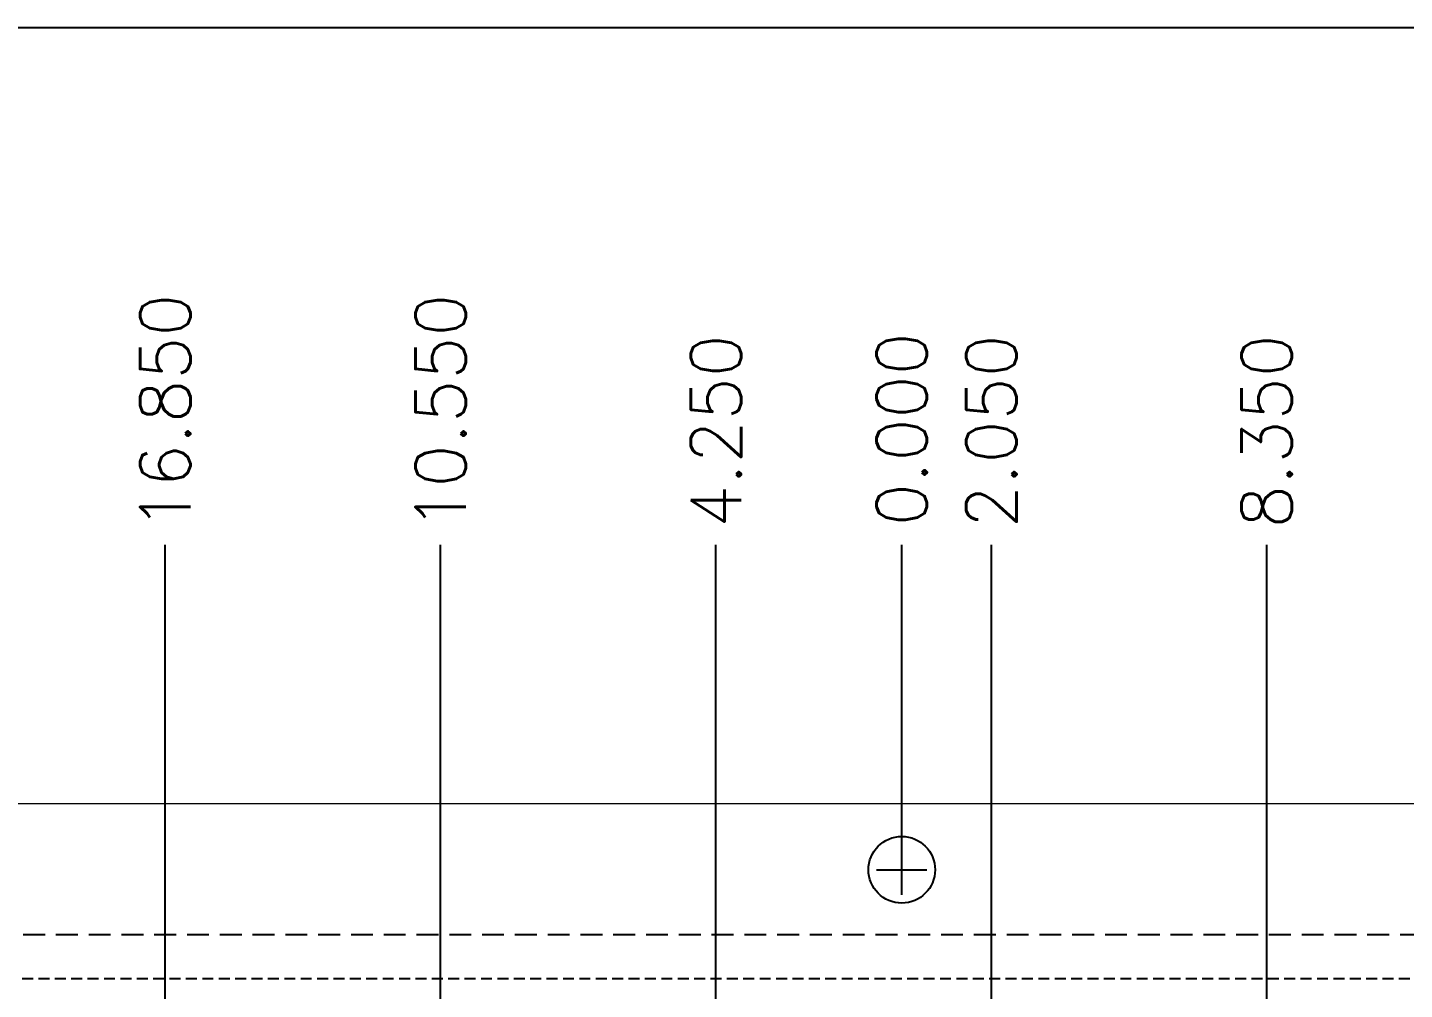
# Model space of a CAD drawing. Header units: inches. Extents: x 5 to 403, y 5 to 265.
# Drawn here: x 92.79 to 124.29, y 217.7 to 239.7 of the extents above; entities that cross this region are included whole.
import ezdxf

# ---------------------------------------------------------------- set-up
doc = ezdxf.new("R2010")
doc.units = ezdxf.units.IN
doc.header["$MEASUREMENT"] = 0
doc.linetypes.add('DASHED', pattern=[0.75, 0.5, -0.25])
doc.linetypes.add('HIDDEN', pattern=[0.375, 0.25, -0.125])
for name, color, linetype in [('1（实线、SECTION图示等）', 7, 'Continuous'), ('DIM(尺寸标注）', 4, 'Continuous'), ('EFFECTIVE AREA（塑封区域）', 4, 'HIDDEN'), ('Tape(胶带、实线）', 4, 'Continuous')]:
    doc.layers.add(name, color=color, linetype=linetype)
doc.styles.add('SIMPLEX', font='SIMPLEX')
doc.styles.get("Standard").update_dxf_attribs({"font": ''})
doc.styles.get('Standard').set_extended_font_data('SimSun')
doc.dimstyles.get("Standard").update_dxf_attribs({"dimtxt": 0.18, "dimasz": 0.18, "dimexe": 0.18, "dimexo": 0.0625, "dimgap": 0.09, "dimtad": 0, "dimtih": 1, "dimtoh": 1, "dimdec": 4, "dimzin": 0, "dimdsep": 46, "dimtxsty": 'Standard', "dimcen": 0.09, "dimadec": 0, "dimazin": 0, "dimtfac": 1, "dimtdec": 4, "dimtofl": 0, "dimtmove": 0, "dimatfit": 3, "dimfxl": 0, "dimtolj": 1, "dimtzin": 0, "dimarcsym": 0})

# ---------------------------------------------------------------- blocks, each defined once
blk = doc.blocks.new('*D12')
at = {"layer": 'Defpoints', "color": 0}
for p in [(75.37, 227.93), (112.787, 220.436), (74.537, 210.048)]:
    blk.add_point(p, dxfattribs=at)
at = {"layer": 'DIM(尺寸标注）', "lineweight": 5}
for p, q in [((75.37, 227.67), (75.37, 227.93)), ((74.537, 227.41), (75.37, 227.67)), ((74.537, 210.118), (74.537, 227.41))]:
    blk.add_line(p, q, dxfattribs=at)
at = {"layer": 'DIM(尺寸标注）', "color": 1, "lineweight": 0, "insert": (75.37, 230.798), "char_height": 1.15, "attachment_point": 5, "rotation": 90, "style": 'SIMPLEX'}
blk.add_mtext('38.250', dxfattribs=at)

msp = doc.modelspace()

# ---------------------------------------------------------------- linework, layer by layer
at = {"elevation": 0.17691}
msp.add_lwpolyline([(42.23736, 239.69797), (179.45302, 239.69797), (179.45302, 23.88191), (42.23736, 23.88191)], close=True, dxfattribs=at)
at = {"layer": '1（实线、SECTION图示等）', "color": 0, "lineweight": 0, "elevation": 0.1444}
msp.add_lwpolyline([(156.68733, 143.94804), (74.53732, 143.94804), (73.53732, 144.94804), (73.53732, 155.44804), (74.13732, 155.44804, 0.41421356), (74.53732, 155.84804), (74.53732, 175.04804, 0.41421356), (74.13732, 175.44804), (73.53732, 175.44804), (73.53732, 190.44804), (74.13732, 190.44804, 0.41421356), (74.53732, 190.84804), (74.53732, 210.04804, 0.41421356), (74.13732, 210.44804), (73.53732, 210.44804), (73.53732, 220.94804), (74.53732, 221.94804), (156.68733, 221.94804)], format="xyb", dxfattribs=at)
at = {"layer": '1（实线、SECTION图示等）'}
msp.add_circle((112.78732, 220.43604, 0.1444), 0.762, dxfattribs=at)
at = {"layer": 'DIM(尺寸标注）'}
for p, q in [((95.93732, 213.238, 0.1444), (95.93732, 227.86545, 0.1444)), ((102.23732, 213.238, 0.1444), (102.23732, 227.86545, 0.1444)), ((108.53732, 213.238, 0.1444), (108.53732, 227.86545, 0.1444)), ((112.78732, 220.78104, 0.1444), (112.78732, 227.86545, 0.1444)), ((114.83732, 213.238, 0.1444), (114.83732, 227.86545, 0.1444)), ((121.13732, 213.238, 0.1444), (121.13732, 227.86545, 0.1444)), ((112.78732, 219.86104, 0.1444), (112.78732, 221.01104, 0.1444)), ((112.21232, 220.43604, 0.1444), (113.36232, 220.43604, 0.1444))]:
    msp.add_line(p, q, dxfattribs=at)
at = {"layer": 'EFFECTIVE AREA（塑封区域）', "color": 1}
msp.add_line((78.03732, 217.94804, 0.1444), (150.03732, 217.94804, 0.1444), dxfattribs=at)
at = {"layer": 'Tape(胶带、实线）', "linetype": 'DASHED'}
msp.add_line((153.18732, 218.94804, 0.1444), (73.53732, 218.94804, 0.1444), dxfattribs=at)

# ---------------------------------------------------------------- texts
at = {"layer": 'DIM(尺寸标注）', "char_height": 1.15, "attachment_point": 5, "rotation": 90, "style": 'SIMPLEX'}
for s, insert in [('\\A1;16.850', (95.93732, 230.90354, 0.1444)), ('\\A1;10.550', (102.23732, 230.90354, 0.1444)), ('\\A1;4.250', (108.53732, 230.46545, 0.1444)), ('\\A1;0.000', (112.78732, 230.51045, 0.1444)), ('\\A1;2.050', (114.83732, 230.46545, 0.1444)), ('\\A1;8.350', (121.13732, 230.46545, 0.1444))]:
    msp.add_mtext(s, dxfattribs=dict(at, insert=insert))

# ---------------------------------------------------------------- dimensions: what is measured, and where the dimension line sits
at = {"layer": 'DIM(尺寸标注）', "color": 1, "lineweight": 0}
dim = msp.add_ordinate_dim(feature_location=(74.53732, 210.04804, 0.1444), offset=(0.83289, 17.88245), dtype=1, origin=(112.78732, 220.43604, 0.1444), dimstyle='Standard', override={"dimtxt": 1.15, "dimasz": 0.13, "dimexe": 0.07, "dimexo": 0.07, "dimgap": 0.02, "dimdec": 3, "dimzin": 1, "dimtxsty": 'SIMPLEX', "dimcen": 0.1, "dimclrd": 256, "dimclre": 256, "dimclrt": 1, "dimatfit": 0, "dimtolj": 0, "dimtzin": 8, "dimlwd": 65535, "dimlwe": 5}, dxfattribs=at)
dim.commit()
dim.dimension.update_dxf_attribs({"geometry": '*D12', "text_midpoint": (75.37022, 230.79811, 0.30684)})

doc.saveas('drawing.dxf')
